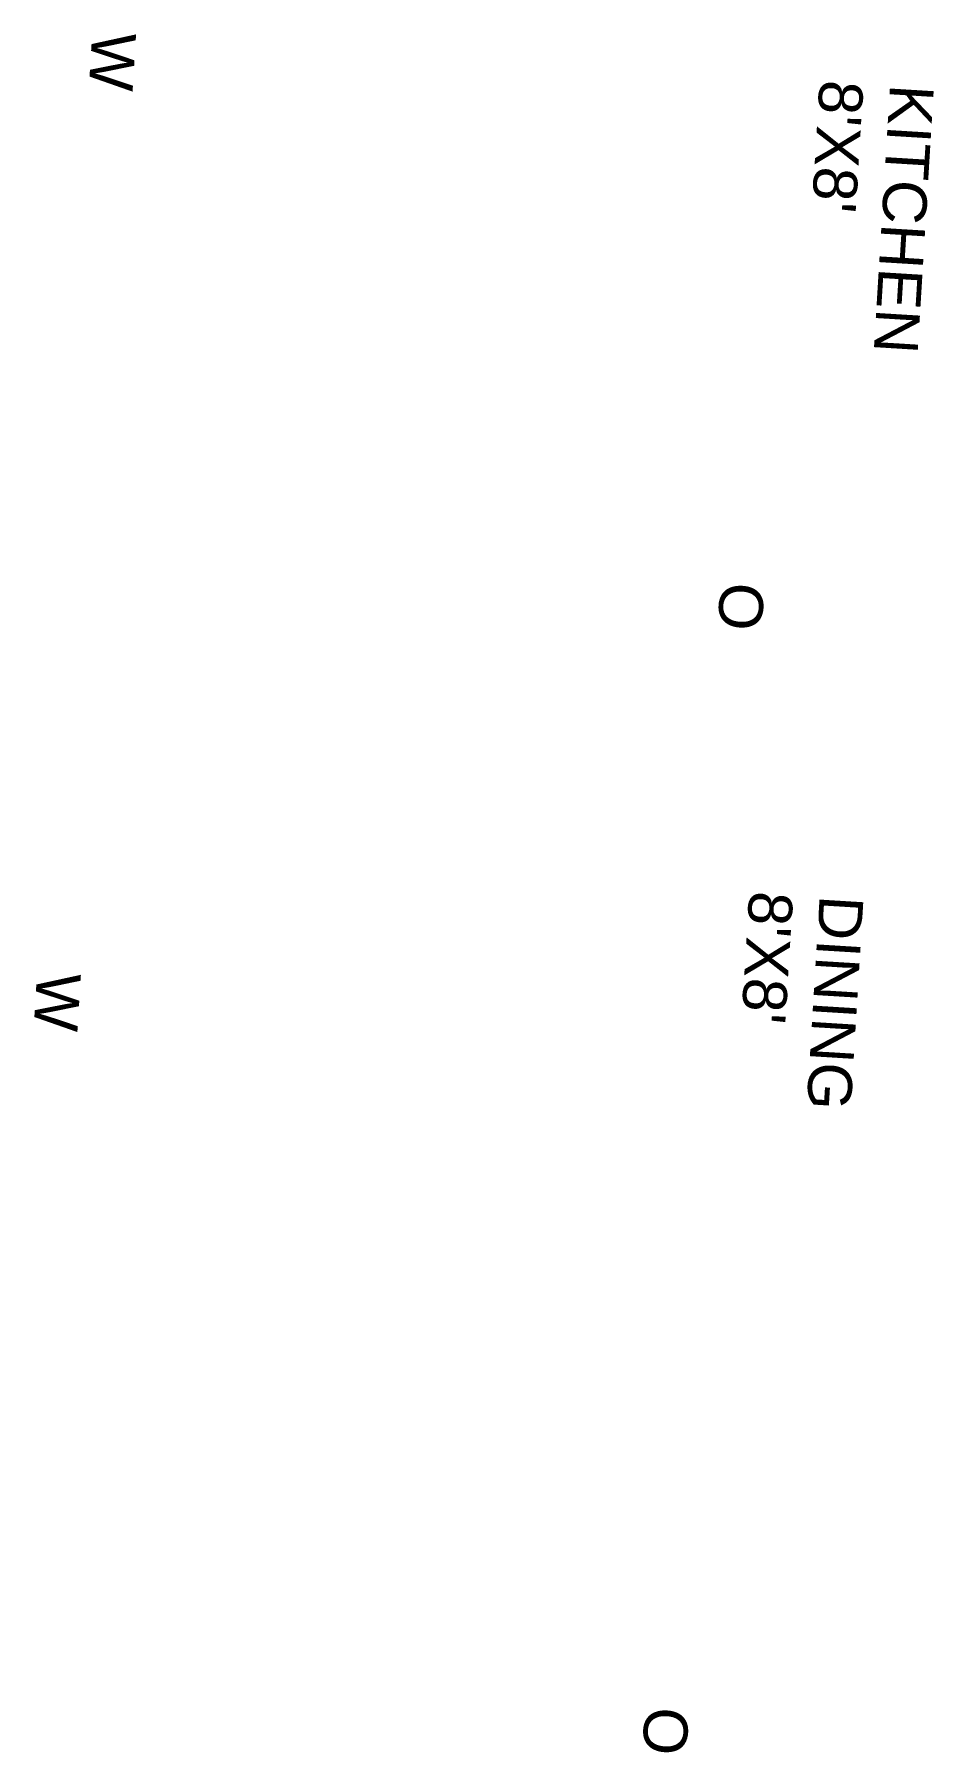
# Model space of a CAD drawing. Header units: feet. Extents: x -1369 to 120, y -352 to 395.
# Drawn here: x -1369 to -978, y -352 to 395 of the extents above.
import ezdxf

# ---------------------------------------------------------------- set-up
doc = ezdxf.new("R2010")
doc.units = ezdxf.units.FT
doc.header["$MEASUREMENT"] = 0
doc.styles.get("Standard").update_dxf_attribs({"font": 'arial.ttf'})

msp = doc.modelspace()

# ---------------------------------------------------------------- texts
for s, height, p in [('W', 19.0878, (-1343.9482, 396.6413)), ("8'X8'", 19.087803, (-1027.43635, 375.87022)), ('KITCHEN', 19.087803, (-996.83084, 373.9954)), ('O', 19.0878, (-1070.61067, 157.41428)), ("8'X8'", 19.087803, (-1058.05273, 23.18985)), ('DINING', 19.087803, (-1027.44722, 21.31504)), ('W', 19.0878, (-1367.9607, -12.30483)), ('O', 19.0878, (-1103.41271, -331.62159))]:
    msp.add_text(s, height=height, rotation=266.49459328).set_placement(p)

doc.saveas('drawing.dxf')
